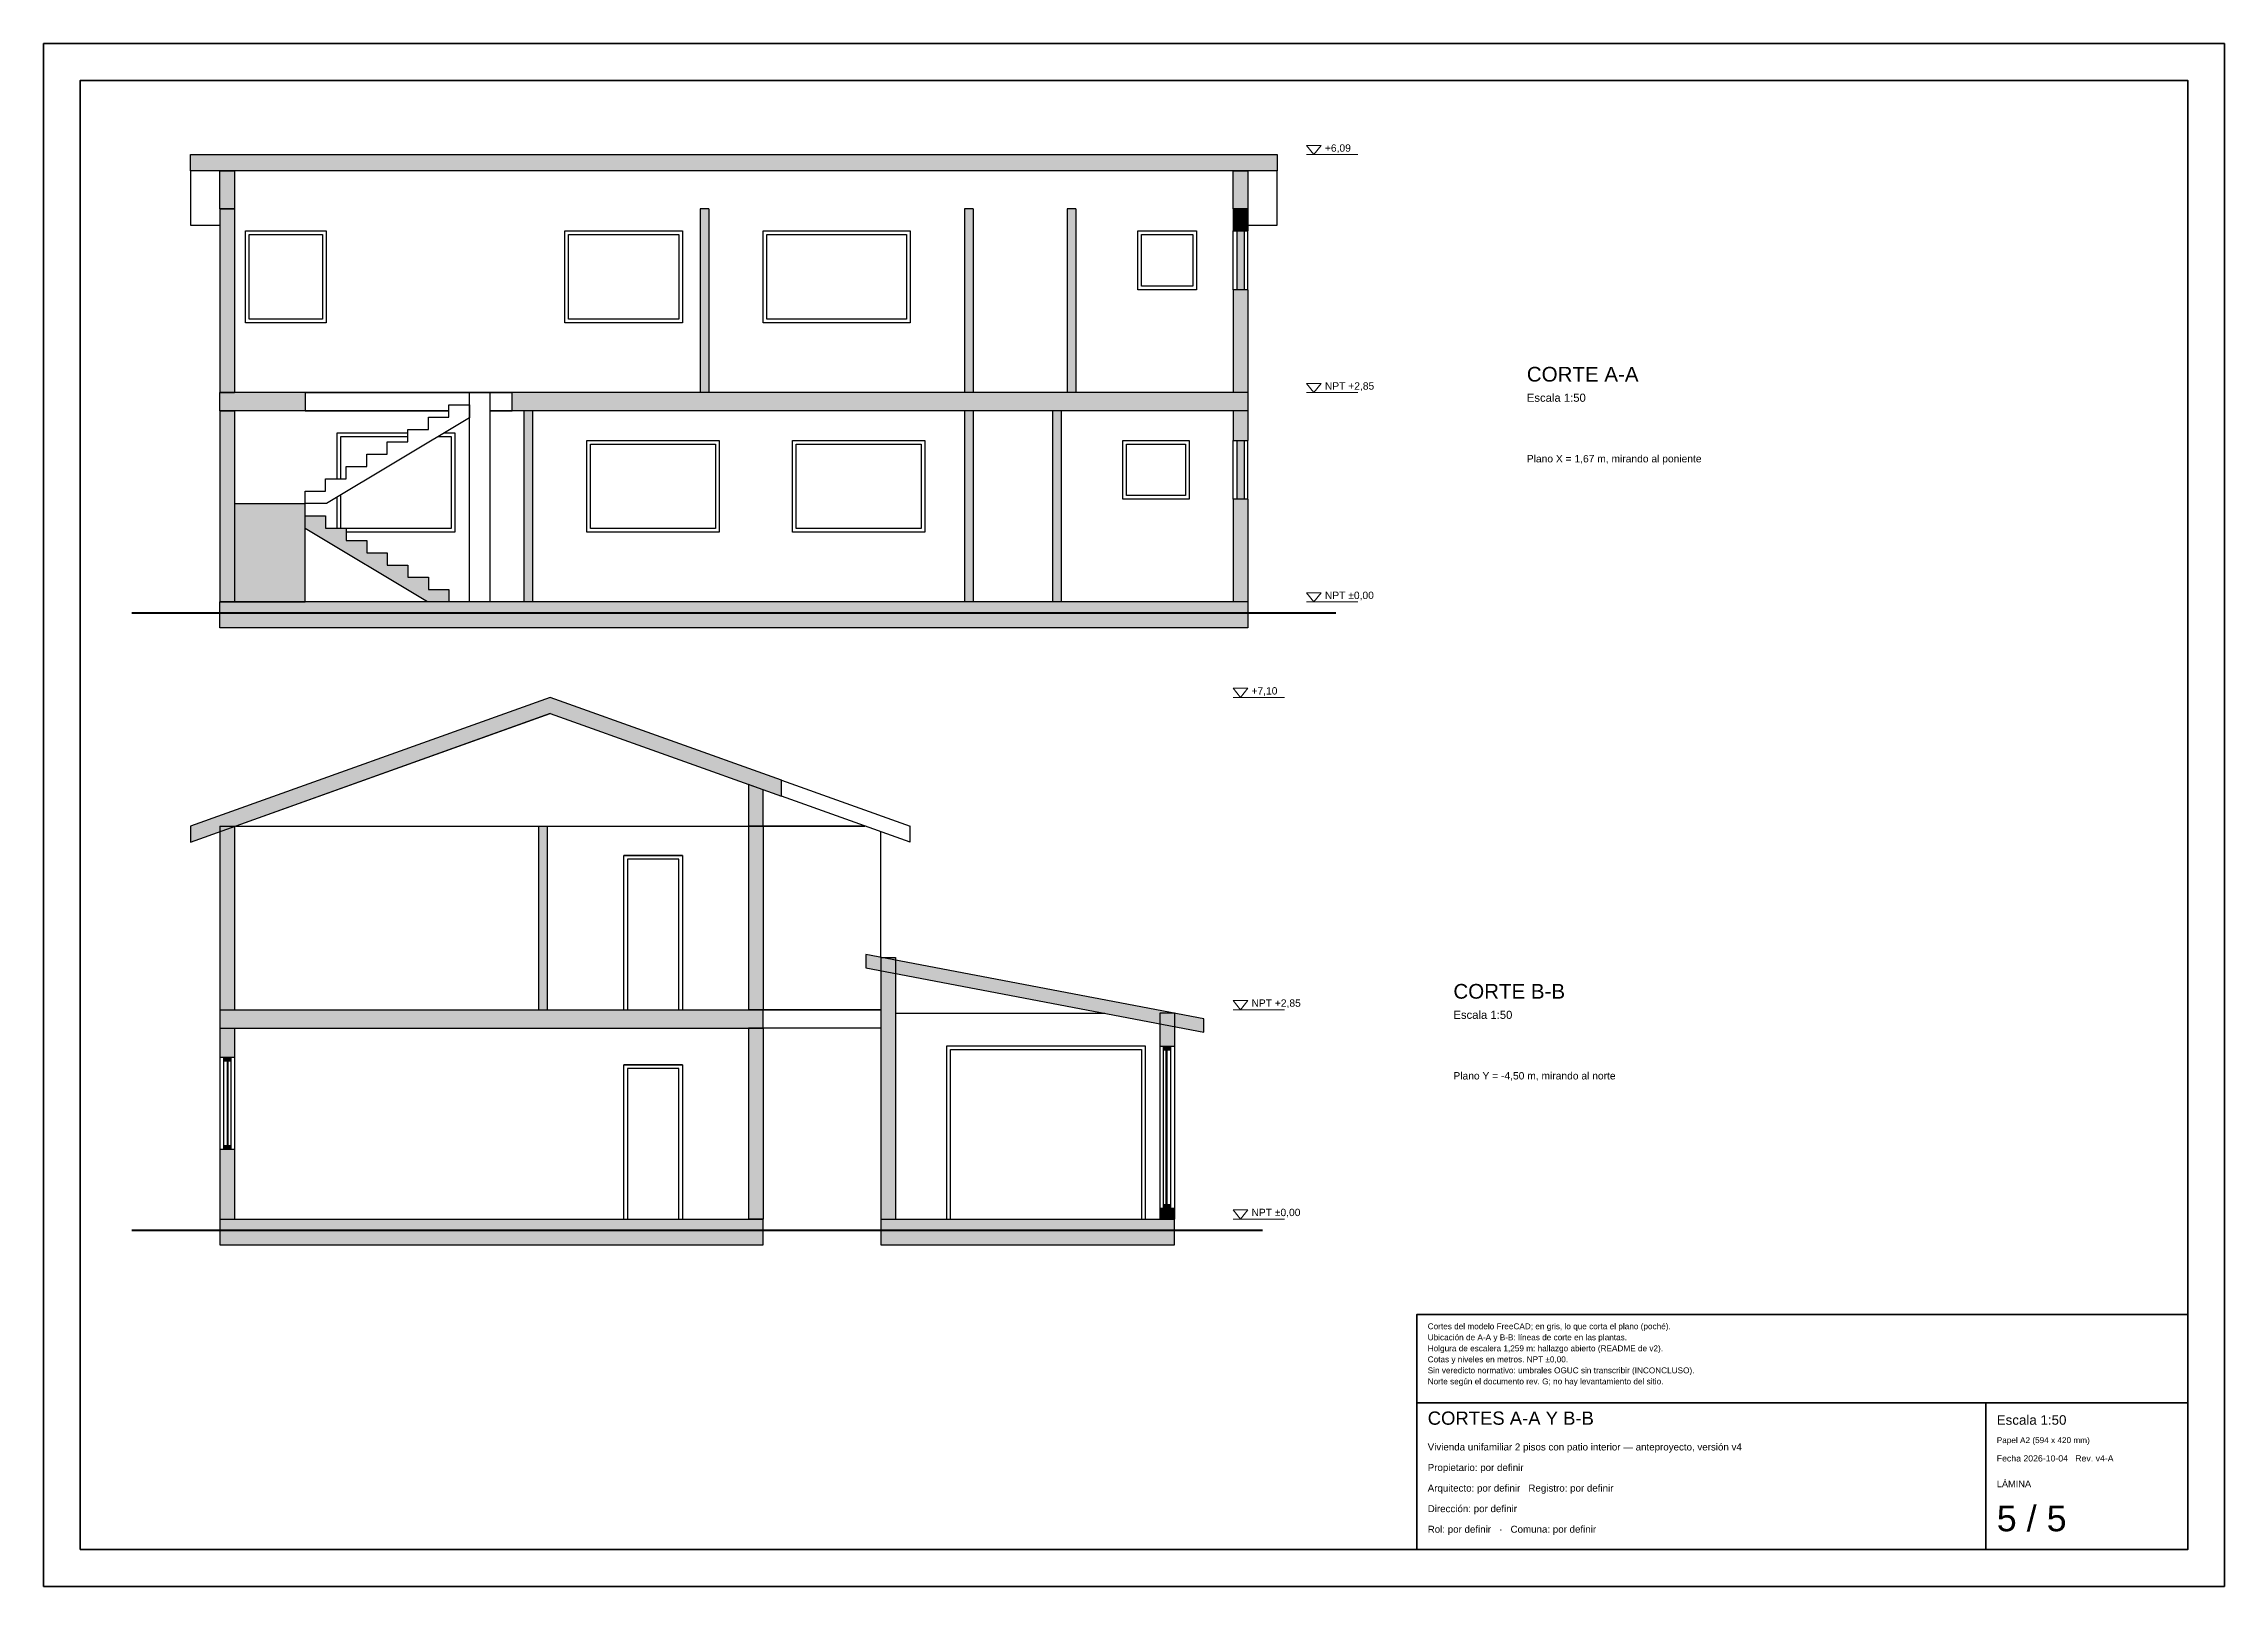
# Paper-space layout 'A2 1-50' of a CAD drawing. Header units: metres, sheet in millimetres. Extents: x 0 to 594, y 0 to 420.
# The model-space entities are those that its viewports show. They can reach past a viewport. Long polylines and large blocks are cut down to what shows.
import ezdxf

# ---------------------------------------------------------------- set-up
doc = ezdxf.new("R2010")
doc.units = ezdxf.units.M
doc.header["$LTSCALE"] = 0.5
for name, color, linetype, lineweight in [('A-CUAD', 7, 'CONTINUOUS', 35), ('A-NIVEL', 7, 'Continuous', 18), ('A-SECC', 8, 'Continuous', 50), ('A-TERR', 7, 'Continuous', 50), ('A-TEXT', 7, 'CONTINUOUS', 18), ('A-VIST', 7, 'Continuous', 25)]:
    doc.layers.add(name, color=color, linetype=linetype, lineweight=lineweight)
doc.styles.add('ARQ', font='arial.ttf')

msp = doc.modelspace()

# ---------------------------------------------------------------- hatches: boundary and pattern name
at = {"layer": 'A-SECC'}
for points in [[(2, 19.2693), (16.8, 19.2693), (16.8, 19.4893), (2, 19.4893), (2, 19.2693)], [(2.4, 19.2693), (2.4, 18.75), (2.6, 18.75), (2.6, 19.2693), (2.4, 19.2693)], [(16.2, 19.2693), (16.2, 18.75), (16.4, 18.75), (16.4, 19.2693), (16.2, 19.2693)], [(2.6, 18.75), (2.4, 18.75), (2.4, 16.25), (2.6, 16.25), (2.6, 18.75)], [(9.06, 16.25), (9.06, 18.75), (8.94, 18.75), (8.94, 16.25), (9.06, 16.25)], [(12.66, 16.25), (12.66, 18.75), (12.54, 18.75), (12.54, 16.25), (12.66, 16.25)], [(14.06, 16.25), (14.06, 18.75), (13.94, 18.75), (13.94, 16.25), (14.06, 16.25)], [(16.4, 18.45), (16.4, 18.75), (16.2, 18.75), (16.2, 18.45), (16.4, 18.45)], [(16.25, 17.65), (16.35, 17.65), (16.35, 18.45), (16.25, 18.45), (16.25, 17.65)], [(16.4, 16.25), (16.4, 17.65), (16.2, 17.65), (16.2, 16.25), (16.4, 16.25)], [(2.4, 16), (3.56, 16), (3.56, 16.25), (2.4, 16.25), (2.4, 16)], [(16.4, 16), (16.4, 16.25), (6.38, 16.25), (6.38, 16), (16.4, 16)], [(2.6, 16), (2.4, 16), (2.4, 13.4), (2.6, 13.4), (2.6, 16)], [(6.66, 13.4), (6.66, 16), (6.54, 16), (6.54, 13.4), (6.66, 13.4)], [(12.66, 13.4), (12.66, 16), (12.54, 16), (12.54, 13.4), (12.66, 13.4)], [(13.86, 13.4), (13.86, 16), (13.74, 16), (13.74, 13.4), (13.86, 13.4)], [(16.4, 15.6), (16.4, 16), (16.2, 16), (16.2, 15.6), (16.4, 15.6)], [(16.25, 14.8), (16.35, 14.8), (16.35, 15.6), (16.25, 15.6), (16.25, 14.8)], [(3.56, 14.7408), (2.6, 14.7408), (2.6, 13.4), (3.56, 13.4), (3.56, 14.7408)], [(5.52, 13.4), (5.52, 13.5676), (5.31, 13.5676), (5.24, 13.5676), (5.24, 13.7352), (4.96, 13.7352), (4.96, 13.9028), (4.68, 13.9028), (4.68, 14.0704), (4.4, 14.0704), (4.4, 14.238), (4.12, 14.238), (4.12, 14.4056), (3.84, 14.4056), (3.84, 14.5732), (3.56, 14.5732), (3.56, 14.3984), (5.2279, 13.4), (5.52, 13.4)], [(16.4, 13.4), (16.4, 14.8), (16.2, 14.8), (16.2, 13.4), (16.4, 13.4)], [(2.4, 13.4), (2.4, 13.05), (16.4, 13.05), (16.4, 13.4), (2.4, 13.4)], [(6.9, 11.88), (2, 10.13), (2, 10.35), (6.9, 12.1), (10.05, 10.975), (10.05, 10.755), (6.9, 11.88)], [(9.8, 10.35), (9.6, 10.35), (9.6, 10.9157), (9.8, 10.8443), (9.8, 10.35)], [(2.4, 7.85), (2.4, 10.35), (2.6, 10.35), (2.6, 7.85), (2.4, 7.85)], [(6.74, 7.85), (6.74, 10.35), (6.86, 10.35), (6.86, 7.85), (6.74, 7.85)], [(9.6, 10.35), (9.8, 10.35), (9.8, 7.85), (9.6, 7.85), (9.6, 10.35)], [(15.8, 7.546), (11.2, 8.42), (11.2, 8.6), (15.8, 7.726), (15.8, 7.546)], [(11.4, 5), (11.4, 8.562), (11.6, 8.562), (11.6, 5), (11.4, 5)], [(9.8, 7.85), (9.8, 7.6), (2.4, 7.6), (2.4, 7.85), (9.8, 7.85)], [(15.2, 7.802), (15.4, 7.802), (15.4, 7.35), (15.2, 7.35), (15.2, 7.802)], [(2.4, 7.2), (2.4, 7.6), (2.6, 7.6), (2.6, 7.2), (2.4, 7.2)], [(9.6, 7.6), (9.8, 7.6), (9.8, 5), (9.6, 5), (9.6, 7.6)], [(2.45, 7.15), (2.45, 7.2), (2.55, 7.2), (2.55, 7.15), (2.45, 7.15)], [(2.51, 6), (2.5, 6), (2.5, 7.15), (2.51, 7.15), (2.51, 6)], [(15.35, 7.35), (15.35, 7.3), (15.25, 7.3), (15.25, 7.35), (15.35, 7.35)], [(15.3, 5.2), (15.29, 5.2), (15.29, 7.3), (15.3, 7.3), (15.3, 5.2)], [(2.4, 5), (2.4, 5.95), (2.6, 5.95), (2.6, 5), (2.4, 5)], [(2.55, 5.95), (2.45, 5.95), (2.45, 6), (2.55, 6), (2.55, 5.95)], [(15.2, 5.15), (15.4, 5.15), (15.4, 5), (15.2, 5), (15.2, 5.15)], [(15.35, 5.15), (15.25, 5.15), (15.25, 5.1875), (15.25, 5.2), (15.35, 5.2), (15.35, 5.15)], [(9.8, 4.65), (2.4, 4.65), (2.4, 5), (9.8, 5), (9.8, 4.65)], [(15.4, 4.65), (11.4, 4.65), (11.4, 5), (15.4, 5), (15.4, 4.65)]]:
    msp.add_hatch(color=250, dxfattribs=at).paths.add_polyline_path(points)

# ---------------------------------------------------------------- linework, layer by layer
at = {"layer": 'A-CUAD'}
for p, q in [((18.7, 2.5), (29.2, 2.5)), ((26.45, 0.5), (26.45, 2.5))]:
    msp.add_line(p, q, dxfattribs=at)
for points in [[(0, 0), (29.7, 0), (29.7, 21), (0, 21)], [(0.5, 0.5), (29.2, 0.5), (29.2, 20.5), (0.5, 20.5)], [(18.7, 0.5), (29.2, 0.5), (29.2, 3.7), (18.7, 3.7)]]:
    msp.add_lwpolyline(points, close=True, dxfattribs=at)
at = {"layer": 'A-NIVEL'}
for p, q in [((17.2, 19.489), (17.9, 19.489)), ((17.2, 16.25), (17.9, 16.25)), ((17.2, 13.4), (17.9, 13.4)), ((16.2, 12.1), (16.9, 12.1)), ((16.2, 7.85), (16.9, 7.85)), ((16.2, 5), (16.9, 5))]:
    msp.add_line(p, q, dxfattribs=at)
for points in [[(17.3, 19.489), (17.4, 19.614), (17.2, 19.614)], [(17.3, 16.25), (17.4, 16.375), (17.2, 16.375)], [(17.3, 13.4), (17.4, 13.525), (17.2, 13.525)], [(16.3, 12.1), (16.4, 12.225), (16.2, 12.225)], [(16.3, 7.85), (16.4, 7.975), (16.2, 7.975)], [(16.3, 5), (16.4, 5.125), (16.2, 5.125)]]:
    msp.add_lwpolyline(points, close=True, dxfattribs=at)
at = {"layer": 'A-TERR'}
for p, q in [((1.2, 13.25), (17.6, 13.25)), ((1.2, 4.85), (16.6, 4.85))]:
    msp.add_line(p, q, dxfattribs=at)
at = {"layer": 'A-VIST'}
for p, q in [((2, 19.2693), (2, 19.4893)), ((2, 19.4893), (16.8, 19.4893)), ((16.8, 19.4893), (16.8, 19.2693)), ((16.8, 19.2693), (2, 19.2693)), ((2, 19.2693), (2, 18.53)), ((2.4, 18.75), (2.4, 19.2693)), ((2.4, 19.2693), (2.6, 19.2693)), ((2.6, 19.2693), (2.6, 18.75)), ((16.2, 18.75), (16.2, 19.2693)), ((16.2, 19.2693), (16.4, 19.2693)), ((16.4, 19.2693), (16.4, 18.75)), ((16.8, 18.53), (16.8, 19.2693)), ((2.4, 18.75), (2.4, 16.25)), ((2.4, 18.75), (2.6, 18.75)), ((2.6, 18.75), (2.4, 18.75)), ((2.6, 18.75), (2.6, 16.25)), ((8.94, 18.75), (8.94, 16.25)), ((9.06, 18.75), (8.94, 18.75)), ((9.06, 18.75), (9.06, 16.25)), ((12.54, 18.75), (12.54, 16.25)), ((12.66, 18.75), (12.54, 18.75)), ((12.66, 18.75), (12.66, 16.25)), ((13.94, 18.75), (13.94, 16.25)), ((14.06, 18.75), (13.94, 18.75)), ((14.06, 18.75), (14.06, 16.25)), ((16.2, 18.75), (16.2, 18.45)), ((16.4, 18.75), (16.2, 18.75)), ((16.4, 18.75), (16.2, 18.75)), ((16.4, 18.75), (16.4, 18.45)), ((2, 18.53), (2.4, 18.53)), ((2.75, 17.2), (2.75, 18.45)), ((2.75, 18.45), (3.85, 18.45)), ((2.75, 17.2), (2.75, 18.45)), ((2.75, 18.45), (3.85, 18.45)), ((3.85, 18.45), (3.85, 17.2)), ((3.85, 18.45), (3.85, 17.2)), ((7.1, 17.2), (7.1, 18.45)), ((7.1, 18.45), (8.7, 18.45)), ((7.1, 17.2), (7.1, 18.45)), ((7.1, 18.45), (8.7, 18.45)), ((8.7, 18.45), (8.7, 17.2)), ((8.7, 18.45), (8.7, 17.2)), ((9.8, 17.2), (9.8, 18.45)), ((9.8, 18.45), (11.8, 18.45)), ((9.8, 17.2), (9.8, 18.45)), ((9.8, 18.45), (11.8, 18.45)), ((11.8, 18.45), (11.8, 17.2)), ((11.8, 18.45), (11.8, 17.2)), ((14.9, 17.65), (14.9, 18.45)), ((14.9, 18.45), (15.7, 18.45)), ((14.9, 17.65), (14.9, 18.45)), ((14.9, 18.45), (15.7, 18.45)), ((15.7, 18.45), (15.7, 17.65)), ((15.7, 18.45), (15.7, 17.65)), ((16.2, 17.65), (16.2, 18.45)), ((16.2, 18.45), (16.4, 18.45)), ((16.25, 18.45), (16.25, 17.65)), ((16.25, 18.45), (16.35, 18.45)), ((16.35, 18.45), (16.35, 17.65)), ((16.4, 18.53), (16.8, 18.53)), ((16.4, 17.65), (16.4, 18.45)), ((2.8, 17.25), (2.8, 18.4)), ((2.8, 18.4), (3.8, 18.4)), ((2.8, 17.25), (2.8, 18.4)), ((2.8, 18.4), (3.8, 18.4)), ((3.8, 18.4), (3.8, 17.25)), ((3.8, 18.4), (3.8, 17.25)), ((7.15, 17.25), (7.15, 18.4)), ((7.15, 18.4), (8.65, 18.4)), ((7.15, 17.25), (7.15, 18.4)), ((7.15, 18.4), (8.65, 18.4)), ((8.65, 18.4), (8.65, 17.25)), ((8.65, 18.4), (8.65, 17.25)), ((9.85, 17.25), (9.85, 18.4)), ((9.85, 18.4), (11.75, 18.4)), ((9.85, 17.25), (9.85, 18.4)), ((9.85, 18.4), (11.75, 18.4)), ((11.75, 18.4), (11.75, 17.25)), ((11.75, 18.4), (11.75, 17.25)), ((14.95, 17.7), (14.95, 18.4)), ((14.95, 18.4), (15.65, 18.4)), ((14.95, 17.7), (14.95, 18.4)), ((14.95, 18.4), (15.65, 18.4)), ((15.65, 18.4), (15.65, 17.7)), ((15.65, 18.4), (15.65, 17.7)), ((15.7, 17.65), (14.9, 17.65)), ((15.7, 17.65), (14.9, 17.65)), ((15.65, 17.7), (14.95, 17.7)), ((15.65, 17.7), (14.95, 17.7)), ((16.2, 17.65), (16.2, 16.25)), ((16.4, 17.65), (16.2, 17.65)), ((16.35, 17.65), (16.25, 17.65)), ((16.4, 17.65), (16.4, 16.25)), ((3.8, 17.25), (2.8, 17.25)), ((3.8, 17.25), (2.8, 17.25)), ((8.65, 17.25), (7.15, 17.25)), ((8.65, 17.25), (7.15, 17.25)), ((11.75, 17.25), (9.85, 17.25)), ((11.75, 17.25), (9.85, 17.25)), ((3.85, 17.2), (2.75, 17.2)), ((3.85, 17.2), (2.75, 17.2)), ((8.7, 17.2), (7.1, 17.2)), ((8.7, 17.2), (7.1, 17.2)), ((11.8, 17.2), (9.8, 17.2)), ((11.8, 17.2), (9.8, 17.2)), ((2.4, 16.25), (2.6, 16.25)), ((3.56, 16.25), (2.4, 16.25)), ((2.4, 16), (2.4, 16.25)), ((3.56, 16.25), (6.38, 16.25)), ((6.38, 16.25), (3.56, 16.25)), ((3.56, 16.25), (3.56, 16)), ((5.52, 15.914), (5.52, 16.0816)), ((5.52, 16.0816), (5.8, 16.0816)), ((5.8, 13.4), (5.8, 16.2492)), ((5.8, 16.2492), (6.08, 16.2492)), ((5.8, 16.0816), (5.8, 15.9068)), ((6.08, 13.4), (6.08, 16.2492)), ((6.38, 16), (6.38, 16.25)), ((16.4, 16.25), (6.38, 16.25)), ((9.06, 16.25), (8.94, 16.25)), ((12.66, 16.25), (12.54, 16.25)), ((14.06, 16.25), (13.94, 16.25)), ((16.4, 16.25), (16.2, 16.25)), ((16.4, 16.25), (16.4, 16)), ((2.4, 16), (2.4, 13.4)), ((2.4, 16), (2.6, 16)), ((3.56, 16), (2.4, 16)), ((2.6, 16), (2.6, 13.4)), ((3.56, 16), (5.52, 16)), ((5.52, 16), (3.56, 16)), ((5.8, 15.9068), (3.8521, 14.7408)), ((4.96, 15.5788), (4.96, 15.7464)), ((4.96, 15.7464), (5.24, 15.7464)), ((5.24, 15.7464), (5.24, 15.914)), ((5.24, 15.914), (5.52, 15.914)), ((6.08, 16), (6.38, 16)), ((6.38, 16), (6.08, 16)), ((16.4, 16), (6.38, 16)), ((6.54, 16), (6.54, 13.4)), ((6.66, 16), (6.54, 16)), ((6.66, 16), (6.66, 13.4)), ((12.54, 16), (12.54, 13.4)), ((12.66, 16), (12.54, 16)), ((12.66, 16), (12.66, 13.4)), ((13.74, 16), (13.74, 13.4)), ((13.86, 16), (13.74, 16)), ((13.86, 16), (13.86, 13.4)), ((16.2, 16), (16.2, 15.6)), ((16.4, 16), (16.2, 16)), ((16.4, 16), (16.4, 15.6)), ((4, 15.076), (4, 15.7)), ((4, 15.7), (4.96, 15.7)), ((4, 15.076), (4, 15.7)), ((4, 15.7), (4.96, 15.7)), ((4.05, 15.076), (4.05, 15.65)), ((4.05, 15.65), (4.96, 15.65)), ((4.05, 15.076), (4.05, 15.65)), ((4.05, 15.65), (4.96, 15.65)), ((4.68, 15.4112), (4.68, 15.5788)), ((4.68, 15.5788), (4.96, 15.5788)), ((5.371, 15.65), (5.55, 15.65)), ((5.371, 15.65), (5.55, 15.65)), ((5.4545, 15.7), (5.6, 15.7)), ((5.4545, 15.7), (5.6, 15.7)), ((5.55, 15.65), (5.55, 14.4)), ((5.55, 15.65), (5.55, 14.4)), ((5.6, 15.7), (5.6, 14.35)), ((5.6, 15.7), (5.6, 14.35)), ((7.4, 14.35), (7.4, 15.6)), ((7.4, 15.6), (9.2, 15.6)), ((7.4, 14.35), (7.4, 15.6)), ((7.4, 15.6), (9.2, 15.6)), ((7.45, 14.4), (7.45, 15.55)), ((7.45, 15.55), (9.15, 15.55)), ((7.45, 14.4), (7.45, 15.55)), ((7.45, 15.55), (9.15, 15.55)), ((9.15, 15.55), (9.15, 14.4)), ((9.15, 15.55), (9.15, 14.4)), ((9.2, 15.6), (9.2, 14.35)), ((9.2, 15.6), (9.2, 14.35)), ((10.2, 14.35), (10.2, 15.6)), ((10.2, 15.6), (12, 15.6)), ((10.2, 14.35), (10.2, 15.6)), ((10.2, 15.6), (12, 15.6)), ((10.25, 14.4), (10.25, 15.55)), ((10.25, 15.55), (11.95, 15.55)), ((10.25, 14.4), (10.25, 15.55)), ((10.25, 15.55), (11.95, 15.55)), ((11.95, 15.55), (11.95, 14.4)), ((11.95, 15.55), (11.95, 14.4)), ((12, 15.6), (12, 14.35)), ((12, 15.6), (12, 14.35)), ((14.7, 14.8), (14.7, 15.6)), ((14.7, 15.6), (15.6, 15.6)), ((14.7, 14.8), (14.7, 15.6)), ((14.7, 15.6), (15.6, 15.6)), ((14.75, 14.85), (14.75, 15.55)), ((14.75, 15.55), (15.55, 15.55)), ((14.75, 14.85), (14.75, 15.55)), ((14.75, 15.55), (15.55, 15.55)), ((15.55, 15.55), (15.55, 14.85)), ((15.55, 15.55), (15.55, 14.85)), ((15.6, 15.6), (15.6, 14.8)), ((15.6, 15.6), (15.6, 14.8)), ((16.2, 14.8), (16.2, 15.6)), ((16.2, 15.6), (16.4, 15.6)), ((16.25, 15.6), (16.25, 14.8)), ((16.25, 15.6), (16.35, 15.6)), ((16.35, 15.6), (16.35, 14.8)), ((16.4, 14.8), (16.4, 15.6)), ((4.12, 15.076), (4.12, 15.2436)), ((4.12, 15.2436), (4.4, 15.2436)), ((4.4, 15.2436), (4.4, 15.4112)), ((4.4, 15.4112), (4.68, 15.4112)), ((3.56, 14.7408), (3.56, 14.9084)), ((3.56, 14.9084), (3.84, 14.9084)), ((3.84, 14.9084), (3.84, 15.076)), ((3.84, 15.076), (4.12, 15.076)), ((4.05, 14.4056), (4.05, 14.8593)), ((4.05, 14.4056), (4.05, 14.8593)), ((15.55, 14.85), (14.75, 14.85)), ((15.55, 14.85), (14.75, 14.85)), ((2.6, 14.7408), (2.6, 13.4)), ((2.6, 14.7408), (3.56, 14.7408)), ((3.56, 13.4), (3.56, 14.7408)), ((3.8521, 14.7408), (3.56, 14.7408)), ((3.56, 14.3984), (3.56, 14.5732)), ((3.56, 14.5732), (3.84, 14.5732)), ((3.84, 14.5732), (3.84, 14.4056)), ((4, 14.4056), (4, 14.8294)), ((4, 14.4056), (4, 14.8294)), ((15.6, 14.8), (14.7, 14.8)), ((15.6, 14.8), (14.7, 14.8)), ((16.2, 14.8), (16.2, 13.4)), ((16.4, 14.8), (16.2, 14.8)), ((16.35, 14.8), (16.25, 14.8)), ((16.4, 14.8), (16.4, 13.4)), ((5.2279, 13.4), (3.56, 14.3984)), ((3.84, 14.4056), (4.12, 14.4056)), ((4.12, 14.4056), (4.12, 14.238)), ((5.55, 14.4), (4.12, 14.4)), ((5.55, 14.4), (4.12, 14.4)), ((5.6, 14.35), (4.12, 14.35)), ((5.6, 14.35), (4.12, 14.35)), ((9.2, 14.35), (7.4, 14.35)), ((9.2, 14.35), (7.4, 14.35)), ((9.15, 14.4), (7.45, 14.4)), ((9.15, 14.4), (7.45, 14.4)), ((12, 14.35), (10.2, 14.35)), ((12, 14.35), (10.2, 14.35)), ((11.95, 14.4), (10.25, 14.4)), ((11.95, 14.4), (10.25, 14.4)), ((4.12, 14.238), (4.4, 14.238)), ((4.4, 14.238), (4.4, 14.0704)), ((4.4, 14.0704), (4.68, 14.0704)), ((4.68, 14.0704), (4.68, 13.9028)), ((4.68, 13.9028), (4.96, 13.9028)), ((4.96, 13.9028), (4.96, 13.7352)), ((4.96, 13.7352), (5.24, 13.7352)), ((5.24, 13.7352), (5.24, 13.5676)), ((2.4, 13.4), (2.6, 13.4)), ((2.4, 13.05), (2.4, 13.4)), ((16.4, 13.4), (2.4, 13.4)), ((2.6, 13.4), (3.56, 13.4)), ((5.52, 13.4), (5.2279, 13.4)), ((5.24, 13.5676), (5.52, 13.5676)), ((5.52, 13.5676), (5.52, 13.4)), ((6.66, 13.4), (6.54, 13.4)), ((12.66, 13.4), (12.54, 13.4)), ((13.86, 13.4), (13.74, 13.4)), ((16.4, 13.4), (16.2, 13.4)), ((16.4, 13.4), (16.4, 13.05)), ((16.4, 13.05), (2.4, 13.05)), ((6.9, 12.1), (2, 10.35)), ((2, 10.13), (6.9, 11.88)), ((6.9, 11.88), (2.616, 10.35)), ((10.05, 10.975), (6.9, 12.1)), ((6.9, 11.88), (10.05, 10.755)), ((9.8, 10.8443), (9.6, 10.9157)), ((9.6, 10.9157), (9.6, 10.35)), ((9.8, 10.35), (9.8, 10.8443)), ((10.05, 10.755), (10.05, 10.975)), ((10.05, 10.975), (11.8, 10.35)), ((11.8, 10.13), (10.05, 10.755)), ((2, 10.35), (2, 10.13)), ((2.4, 10.35), (2.4, 7.85)), ((2.4, 10.35), (2.6, 10.35)), ((2.6, 10.35), (2.6, 7.85)), ((2.616, 10.35), (6.74, 10.35)), ((6.74, 10.35), (6.74, 7.85)), ((6.74, 10.35), (6.86, 10.35)), ((6.86, 10.35), (6.86, 7.85)), ((6.86, 10.35), (9.6, 10.35)), ((9.8, 10.35), (9.6, 10.35)), ((9.6, 10.35), (9.6, 7.85)), ((9.6, 10.35), (9.8, 10.35)), ((9.8, 10.35), (9.8, 7.85)), ((9.8, 10.35), (11.184, 10.35)), ((11.184, 10.35), (9.8, 10.35)), ((11.4, 8.562), (11.4, 10.2729)), ((11.8, 10.13), (11.8, 10.35)), ((7.9, 7.85), (7.9, 9.95)), ((7.9, 9.95), (8.7, 9.95)), ((8.7, 9.95), (7.9, 9.95)), ((8.65, 9.9), (7.95, 9.9)), ((7.95, 9.9), (7.95, 7.85)), ((8.65, 9.9), (7.95, 9.9)), ((8.65, 7.85), (8.65, 9.9)), ((8.7, 9.95), (8.7, 7.85)), ((11.2, 8.6), (11.2, 8.42)), ((15.8, 7.726), (11.2, 8.6)), ((11.2, 8.42), (15.8, 7.546)), ((11.4, 8.562), (11.4, 5)), ((11.4, 8.562), (11.6, 8.562)), ((11.6, 8.562), (11.6, 5)), ((2.4, 7.85), (2.6, 7.85)), ((2.4, 7.85), (2.4, 7.6)), ((2.4, 7.85), (9.8, 7.85)), ((6.74, 7.85), (6.86, 7.85)), ((9.8, 7.85), (9.6, 7.85)), ((9.8, 7.85), (11.4, 7.85)), ((11.4, 7.85), (9.8, 7.85)), ((9.8, 7.6), (9.8, 7.85)), ((11.6, 7.802), (14.4526, 7.802)), ((11.6, 7.802), (14.4526, 7.802)), ((15.4, 7.802), (15.2, 7.802)), ((15.2, 7.802), (15.2, 7.35)), ((15.4, 7.802), (15.4, 7.35)), ((15.8, 7.546), (15.8, 7.726)), ((2.4, 7.6), (2.4, 7.2)), ((2.4, 7.6), (2.6, 7.6)), ((2.4, 7.6), (9.8, 7.6)), ((2.6, 7.6), (2.6, 7.2)), ((9.8, 7.6), (9.6, 7.6)), ((9.6, 7.6), (9.6, 5)), ((9.8, 7.6), (9.8, 5)), ((11.4, 7.6), (9.8, 7.6)), ((2.4, 7.2), (2.4, 5.95)), ((2.6, 7.2), (2.4, 7.2)), ((2.45, 7.2), (2.45, 7.15)), ((2.55, 7.2), (2.45, 7.2)), ((2.45, 7.15), (2.45, 6)), ((2.55, 7.15), (2.45, 7.15)), ((2.5, 7.15), (2.5, 6)), ((2.51, 7.15), (2.5, 7.15)), ((2.51, 7.15), (2.51, 6)), ((2.55, 7.2), (2.55, 7.15)), ((2.55, 7.15), (2.55, 6)), ((2.6, 7.2), (2.6, 5.95)), ((12.3, 5), (12.3, 7.36)), ((12.3, 7.36), (15, 7.36)), ((12.3, 7.36), (15, 7.36)), ((12.35, 5), (12.35, 7.31)), ((12.35, 7.31), (14.95, 7.31)), ((12.35, 5), (12.35, 7.31)), ((12.35, 7.31), (14.95, 7.31)), ((14.95, 7.31), (14.95, 5)), ((14.95, 7.31), (14.95, 5)), ((15, 7.36), (15, 5)), ((15.4, 7.35), (15.2, 7.35)), ((15.2, 7.35), (15.2, 5.15)), ((15.25, 7.3), (15.25, 7.35)), ((15.35, 7.35), (15.25, 7.35)), ((15.25, 5.2), (15.25, 7.3)), ((15.35, 7.3), (15.25, 7.3)), ((15.29, 5.2), (15.29, 7.3)), ((15.3, 7.3), (15.29, 7.3)), ((15.3, 5.2), (15.3, 7.3)), ((15.35, 7.3), (15.35, 7.35)), ((15.35, 5.2), (15.35, 7.3)), ((15.4, 7.35), (15.4, 5.15)), ((7.9, 5), (7.9, 7.1)), ((7.9, 7.1), (8.7, 7.1)), ((8.7, 7.1), (7.9, 7.1)), ((8.65, 7.05), (7.95, 7.05)), ((7.95, 7.05), (7.95, 5)), ((8.65, 7.05), (7.95, 7.05)), ((8.65, 5), (8.65, 7.05)), ((8.7, 7.1), (8.7, 5)), ((2.4, 5.95), (2.4, 5)), ((2.4, 5.95), (2.6, 5.95)), ((2.45, 6), (2.45, 5.95)), ((2.45, 6), (2.55, 6)), ((2.45, 5.95), (2.55, 5.95)), ((2.5, 6), (2.51, 6)), ((2.55, 6), (2.55, 5.95)), ((2.6, 5.95), (2.6, 5)), ((15.2, 5.15), (15.4, 5.15)), ((15.2, 5.15), (15.2, 5)), ((15.25, 5.15), (15.25, 5.2)), ((15.25, 5.2), (15.35, 5.2)), ((15.25, 5.15), (15.35, 5.15)), ((15.29, 5.2), (15.3, 5.2)), ((15.35, 5.15), (15.35, 5.2)), ((15.4, 5.15), (15.4, 5)), ((2.4, 5), (2.6, 5)), ((2.4, 5), (2.4, 4.65)), ((2.4, 5), (9.8, 5)), ((9.8, 5), (9.6, 5)), ((9.8, 4.65), (9.8, 5)), ((11.4, 5), (11.6, 5)), ((11.4, 5), (15.4, 5)), ((11.4, 5), (11.4, 4.65)), ((15.4, 5), (15.2, 5)), ((15.4, 4.65), (15.4, 5)), ((2.4, 4.65), (9.8, 4.65)), ((11.4, 4.65), (15.4, 4.65))]:
    msp.add_line(p, q, dxfattribs=at)

# ---------------------------------------------------------------- texts
at = {"layer": 'A-NIVEL', "style": 'ARQ'}
for s, p in [('+6,09', (17.45, 19.529)), ('NPT +2,85', (17.45, 16.29)), ('NPT ±0,00', (17.45, 13.44)), ('+7,10', (16.45, 12.14)), ('NPT +2,85', (16.45, 7.89)), ('NPT ±0,00', (16.45, 5.04))]:
    msp.add_text(s, height=0.1, dxfattribs=at).set_placement(p)
at = {"layer": 'A-TEXT', "style": 'ARQ'}
for s, height, p in [('CORTE A-A', 0.2, (20.2, 16.4)), ('CORTE B-B', 0.2, (19.2, 8)), ('Cortes del modelo FreeCAD; en gris, lo que corta el plano (poché).', 0.08, (18.85, 3.5)), ('Ubicación de A-A y B-B: líneas de corte en las plantas.', 0.08, (18.85, 3.35)), ('Holgura de escalera 1,259 m: hallazgo abierto (README de v2).', 0.08, (18.85, 3.2)), ('Sin veredicto normativo: umbrales OGUC sin transcribir (INCONCLUSO).', 0.08, (18.85, 2.9)), ('Cotas y niveles en metros. NPT ±0,00.', 0.08, (18.85, 3.05)), ('Norte según el documento rev. G; no hay levantamiento del sitio.', 0.08, (18.85, 2.75)), ('CORTES A-A Y B-B', 0.18, (18.85, 2.2)), ('Escala 1:50', 0.13, (26.6, 2.2)), ('Vivienda unifamiliar 2 pisos con patio interior — anteproyecto, versión v4', 0.095, (18.85, 1.85)), ('Papel A2 (594 x 420 mm)', 0.08, (26.6, 1.95)), ('Fecha 2026-10-04   Rev. v4-A', 0.085, (26.6, 1.7)), ('Propietario: por definir', 0.095, (18.85, 1.57)), ('Arquitecto: por definir   Registro: por definir', 0.095, (18.85, 1.29)), ('LÁMINA', 0.09, (26.6, 1.35)), ('Dirección: por definir', 0.095, (18.85, 1.01)), ('5 / 5', 0.35, (26.6, 0.75)), ('Rol: por definir   ·   Comuna: por definir', 0.095, (18.85, 0.73))]:
    msp.add_text(s, height=height, dxfattribs=at).set_placement(p)
at = {"layer": 'A-TEXT', "color": 8, "style": 'ARQ'}
for s, height, p in [('Escala 1:50', 0.11, (20.2, 16.125)), ('Plano X = 1,67 m, mirando al poniente', 0.1, (20.2, 15.3)), ('Escala 1:50', 0.11, (19.2, 7.725)), ('Plano Y = -4,50 m, mirando al norte', 0.1, (19.2, 6.9))]:
    msp.add_text(s, height=height, dxfattribs=at).set_placement(p)

psp = doc.layouts.new('A2 1-50')

# ---------------------------------------------------------------- viewports
at = {"layer": 'VIEWPORTS'}
psp.add_viewport(center=(297, 210), size=(594, 420), view_center_point=(14.85, 10.5), view_height=21, dxfattribs=at)

doc.saveas('drawing.dxf')
